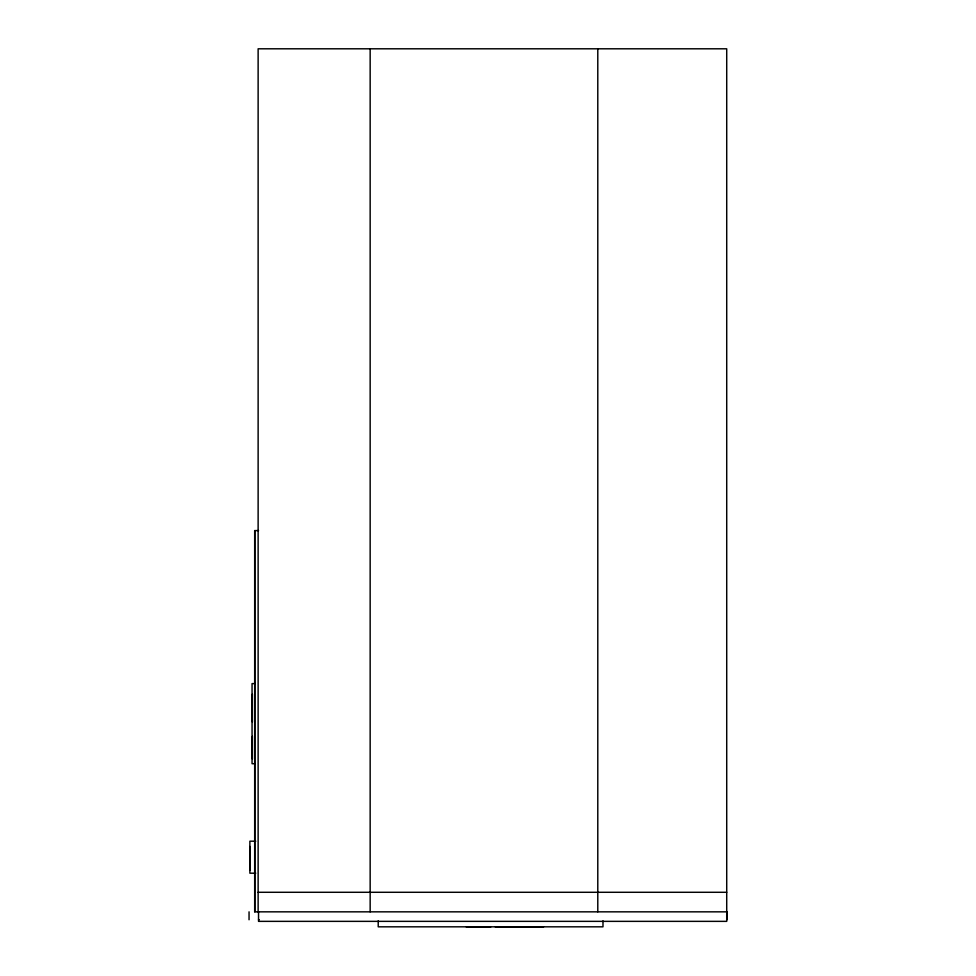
<?xml version="1.0" encoding="UTF-8"?>
<svg xmlns="http://www.w3.org/2000/svg" width="976" height="976" viewBox="0 0 976 976"><rect width="100%" height="100%" fill="white"/><g stroke="black" fill="none" stroke-linecap="round" stroke-linejoin="round"><path stroke-width="1.46" d="M258.53 530.59L254.675 530.59L254.675 911.84L726.717 911.84M255.358 683.603L252.052 683.603L252.052 763.708L255.358 763.708M252.381 694.119L252.381 722.045M252.394 736.368L252.394 759.035M255.761 841.19L249.88 841.19L249.88 873.191L255.761 873.191M249.941 846.497L250.198 869.921M258.128 892.284L726.717 892.284M258.53 919.77L259.213 919.77M490.623 927.2L483.73 926.822M512.583 927.2L518.317 926.822M519.171 927.2L525.869 926.822M530.517 927.2L526.613 926.822M536.959 927.2L531.347 926.822M537.861 927.2L543.595 926.822M726.949 911.84L726.949 919.77M602.985 920.832L602.985 926.822L378.224 926.822L378.224 920.832M597.788 48.8L597.788 911.84M511.692 926.822L504.226 926.822M503.409 926.822L495.222 926.822M483.279 926.822L476.044 926.822M475.227 926.822L466.211 926.822M370.16 48.8L370.16 911.84M258.53 911.84L258.53 921.356L726.717 921.356L726.717 48.8L258.128 48.8L258.128 911.84M254.809 530.59L254.809 911.84M249.051 911.84L249.051 919.77"/></g></svg>
